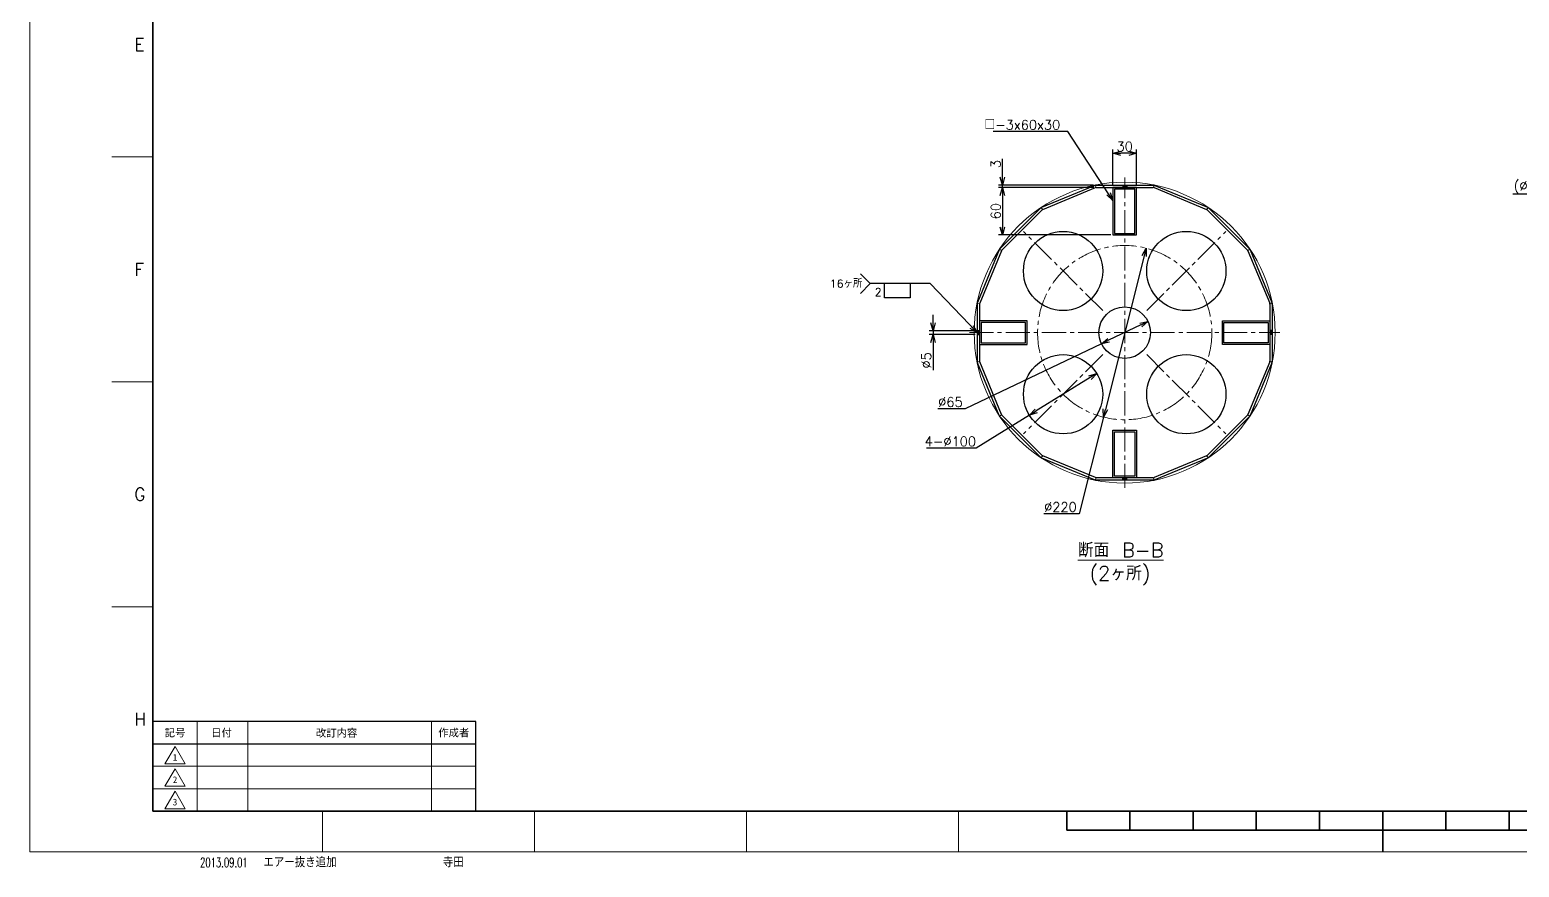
# Model space of a CAD drawing. Header units: millimetres. Extents: x 0 to 3313, y -19 to 2332.
# Drawn here: x 0 to 1881, y -19 to 1038 of the extents above; entities that cross this region are included whole.
import ezdxf
from ezdxf import colors
from ezdxf.entities.mleader import LeaderData, LeaderLine
from ezdxf.enums import TextEntityAlignment as Align
from ezdxf.math import Vec2, Vec3

# ---------------------------------------------------------------- set-up
doc = ezdxf.new("R2010")
doc.units = ezdxf.units.MM
doc.header["$LTSCALE"] = 1.6
doc.header["$PDMODE"] = 99
doc.header["$PDSIZE"] = 1
doc.linetypes.add('CENTER2', pattern=[28.575, 19.05, -3.175, 3.175, -3.175])
for name, color, linetype, lineweight in [('05_CENTER', 4, 'CENTER2', 13), ('08_DIM', 3, 'Continuous', 13), ('90_FRAME', 5, 'Continuous', 35)]:
    doc.layers.add(name, color=color, linetype=linetype, lineweight=lineweight)
doc.layers.add('10_DRAFT', color=8, linetype='Continuous', lineweight=0, plot=False)
doc.layers.add('91_BLANK', color=5, linetype='Continuous', lineweight=0, plot=False)
doc.styles.add('KSS_TXT', font='txt.shx', dxfattribs={"bigfont": 'extfont2.shx'})
doc.styles.add('MS_G', font='MS Gothic.ttf')
doc.styles.get("Standard").update_dxf_attribs({"font": 'txt.shx', "bigfont": 'extfont2.shx'})
doc.styles.add('表題用', font='MS PGothic.ttf')
doc.dimstyles.new('KSS_DIM', dxfattribs={"dimscale": 4, "dimtxt": 3, "dimasz": 2.5, "dimexe": 1.25, "dimexo": 0.625, "dimtad": 1, "dimdsep": 46, "dimtxsty": 'KSS_TXT', "dimblk": 'OPEN30', "dimcen": 0, "dimazin": 2, "dimtfac": 0.75, "dimtmove": 0, "dimatfit": 3, "dimldrblk": 'OPEN30', "dimfxl": 1.25, "dimtolj": 1, "dimarcsym": 0})
doc.dimstyles.new('KSS_DIM$3', dxfattribs={"dimscale": 4, "dimtxt": 3, "dimasz": 2.5, "dimexe": 1.25, "dimexo": 0.625, "dimtad": 1, "dimtih": 1, "dimtoh": 1, "dimdsep": 46, "dimtxsty": 'KSS_TXT', "dimblk": 'OPEN30', "dimcen": 0, "dimazin": 2, "dimtfac": 0.75, "dimtofl": 0, "dimtmove": 0, "dimatfit": 3, "dimldrblk": 'OPEN30', "dimfxl": 1.25, "dimtolj": 1, "dimarcsym": 0})

# ---------------------------------------------------------------- blocks, each defined once
blk = doc.blocks.new('AM_BALLOON1')
at = {"transparency": 16777216}
blk.add_circle((0, 0), 5, dxfattribs=at)
blk.add_attdef('B_NUMBER', text='', height=3, dxfattribs=at).set_placement((0, 0), align=Align.MIDDLE_CENTER)
blk = doc.blocks.new('_OPEN')
at = {"color": 0, "linetype": 'ByBlock'}
for p, q in [((-1, 0.17), (0, 0)), ((0, 0), (-1, -0.17)), ((0, 0), (-1, 0))]:
    blk.add_line(p, q, dxfattribs=at)
blk = doc.blocks.new('_Open30')
at = {"color": 0, "linetype": 'ByBlock', "lineweight": -2}
for p, q in [((-1, 0.27), (0, 0)), ((0, 0), (-1, -0.27)), ((0, 0), (-1, 0))]:
    blk.add_line(p, q, dxfattribs=at)
blk = doc.blocks.new('*D147')
at = {"layer": '08_DIM', "color": 0, "lineweight": -2, "transparency": 16777216}
for p, q in [((1338.7, 599.1), (1270.7, 557)), ((1262.2, 551.7), (1194.8, 510)), ((1194.8, 510), (1132.3, 510))]:
    blk.add_line(p, q, dxfattribs=at)
at = {"layer": 'Defpoints', "color": 0, "transparency": 16777216}
for p in [(1347.2, 604.4), (1262.2, 551.7)]:
    blk.add_point(p, dxfattribs=at)
at = {"layer": '08_DIM', "color": 0, "lineweight": -2, "transparency": 16777216, "xscale": 10, "yscale": 10, "zscale": 10}
for p, rotation in [((1347.2, 604.4), 31.77110340526625), ((1262.2, 551.7), 211.7711034052662)]:
    blk.add_blockref('_Open30', p, dxfattribs=dict(at, rotation=rotation))
at = {"layer": '08_DIM', "color": 0, "transparency": 16777216, "insert": (1162.3, 518.5), "char_height": 12, "attachment_point": 5, "style": 'KSS_TXT'}
blk.add_mtext('\\A1;4-%%C100', dxfattribs=at)
blk = doc.blocks.new('A$C478F6F38_1_1')
at = {"color": 0}
for points in [[(15, 0), (-15, 0), (-15, -60), (15, -60)], [(13, -2), (-13, -2), (-13, -58), (13, -58)]]:
    blk.add_lwpolyline(points, close=True, dxfattribs=at)
blk = doc.blocks.new('*D148')
at = {"layer": '08_DIM', "color": 0, "lineweight": -2, "transparency": 16777216}
for p, q in [((1406.9, 752.8), (1358, 558.9)), ((1355.6, 549.2), (1324.8, 427.2)), ((1324.8, 427.2), (1280.3, 427.2))]:
    blk.add_line(p, q, dxfattribs=at)
at = {"layer": 'Defpoints', "color": 0, "transparency": 16777216}
for p in [(1409.4, 762.5), (1355.6, 549.2)]:
    blk.add_point(p, dxfattribs=at)
at = {"layer": '08_DIM', "color": 0, "lineweight": -2, "transparency": 16777216, "xscale": 10, "yscale": 10, "zscale": 10}
for p, rotation in [((1409.4, 762.5), 75.84600779449042), ((1355.6, 549.2), 255.8460077944904)]:
    blk.add_blockref('_Open30', p, dxfattribs=dict(at, rotation=rotation))
at = {"layer": '08_DIM', "color": 0, "transparency": 16777216, "insert": (1301.3, 435.7), "char_height": 12, "attachment_point": 5, "style": 'KSS_TXT'}
blk.add_mtext('\\A1;%%C220', dxfattribs=at)
blk = doc.blocks.new('*D149')
at = {"layer": '08_DIM', "color": 0, "lineweight": -2, "transparency": 16777216}
for p, q in [((1228.1, 852.2), (1228.1, 875.2)), ((1342.9, 842.2), (1223.1, 842.2)), ((1343.5, 839.2), (1223.1, 839.2)), ((1228.1, 839.2), (1228.1, 842.2)), ((1228.1, 829.2), (1228.1, 819.2))]:
    blk.add_line(p, q, dxfattribs=at)
at = {"layer": 'Defpoints', "color": 0, "transparency": 16777216}
for p in [(1228.1, 842.2), (1345.4, 842.2), (1346, 839.2)]:
    blk.add_point(p, dxfattribs=at)
at = {"layer": '08_DIM', "color": 0, "lineweight": -2, "transparency": 16777216, "xscale": 10, "yscale": 10, "zscale": 10}
for p, rotation in [((1228.1, 842.2), 270), ((1228.1, 839.2), 90)]:
    blk.add_blockref('_Open30', p, dxfattribs=dict(at, rotation=rotation))
at = {"layer": '08_DIM', "color": 0, "transparency": 16777216, "insert": (1219.6, 868.7), "char_height": 12, "attachment_point": 5, "rotation": 90, "style": 'KSS_TXT'}
blk.add_mtext('\\A1;3', dxfattribs=at)
blk = doc.blocks.new('*D150')
at = {"layer": '08_DIM', "color": 0, "lineweight": -2, "transparency": 16777216}
for p, q in [((1343.5, 839.2), (1223.1, 839.2)), ((1228.1, 829.2), (1228.1, 789.2)), ((1365, 779.2), (1223.1, 779.2))]:
    blk.add_line(p, q, dxfattribs=at)
at = {"layer": 'Defpoints', "color": 0, "transparency": 16777216}
for p in [(1346, 839.2), (1228.1, 779.2), (1367.5, 779.2)]:
    blk.add_point(p, dxfattribs=at)
at = {"layer": '08_DIM', "color": 0, "lineweight": -2, "transparency": 16777216, "xscale": 10, "yscale": 10, "zscale": 10}
for p, rotation in [((1228.1, 839.2), 90), ((1228.1, 779.2), 270)]:
    blk.add_blockref('_Open30', p, dxfattribs=dict(at, rotation=rotation))
at = {"layer": '08_DIM', "color": 0, "transparency": 16777216, "insert": (1219.6, 809.2), "char_height": 12, "attachment_point": 5, "rotation": 90, "style": 'KSS_TXT'}
blk.add_mtext('\\A1;60', dxfattribs=at)
blk = doc.blocks.new('*D151')
at = {"layer": '08_DIM', "color": 0, "lineweight": -2, "transparency": 16777216}
for p, q in [((1367.5, 841.7), (1367.5, 887.3)), ((1397.5, 841.7), (1397.5, 887.3)), ((1387.5, 882.3), (1377.5, 882.3))]:
    blk.add_line(p, q, dxfattribs=at)
at = {"layer": 'Defpoints', "color": 0, "transparency": 16777216}
for p in [(1367.5, 882.3), (1367.5, 839.2), (1397.5, 839.2)]:
    blk.add_point(p, dxfattribs=at)
at = {"layer": '08_DIM', "color": 0, "lineweight": -2, "transparency": 16777216, "xscale": 10, "yscale": 10, "zscale": 10, "rotation": 180}
blk.add_blockref('_Open30', (1367.5, 882.3), dxfattribs=at)
at = {"layer": '08_DIM', "color": 0, "lineweight": -2, "transparency": 16777216, "xscale": 10, "yscale": 10, "zscale": 10}
blk.add_blockref('_Open30', (1397.5, 882.3), dxfattribs=at)
at = {"layer": '08_DIM', "color": 0, "transparency": 16777216, "insert": (1382.5, 890.8), "char_height": 12, "attachment_point": 5, "style": 'KSS_TXT'}
blk.add_mtext('\\A1;30', dxfattribs=at)
blk = doc.blocks.new('*D152')
at = {"layer": '08_DIM', "color": 0, "lineweight": -2, "transparency": 16777216}
for p, q in [((1932.9, 830.8), (1872.4, 830.8)), ((1974.1, 789.8), (1932.9, 830.8)), ((2236.4, 528.9), (1981.2, 782.8))]:
    blk.add_line(p, q, dxfattribs=at)
at = {"layer": 'Defpoints', "color": 0, "transparency": 16777216}
for p in [(1974.1, 789.8), (2243.5, 521.9)]:
    blk.add_point(p, dxfattribs=at)
at = {"layer": '08_DIM', "color": 0, "lineweight": -2, "transparency": 16777216, "xscale": 10, "yscale": 10, "zscale": 10}
for p, rotation in [((1974.1, 789.8), 135.1559652999637), ((2243.5, 521.9), 315.1559652999637)]:
    blk.add_blockref('_Open30', p, dxfattribs=dict(at, rotation=rotation))
at = {"layer": '08_DIM', "color": 0, "transparency": 16777216, "insert": (1901.4, 839.3), "char_height": 12, "attachment_point": 5, "style": 'KSS_TXT'}
blk.add_mtext('\\A1;(%%C380)', dxfattribs=at)
blk = doc.blocks.new('*D153')
at = {"layer": '08_DIM', "color": 0, "lineweight": -2, "transparency": 16777216}
for p, q in [((1140.5, 668.3), (1140.5, 678.3)), ((1193.6, 658.3), (1135.5, 658.3)), ((1140.5, 658.3), (1140.5, 653.3)), ((1193.6, 653.3), (1135.5, 653.3)), ((1140.5, 643.3), (1140.5, 608.3))]:
    blk.add_line(p, q, dxfattribs=at)
at = {"layer": 'Defpoints', "color": 0, "transparency": 16777216}
for p in [(1196.1, 658.3), (1140.5, 653.3), (1196.1, 653.3)]:
    blk.add_point(p, dxfattribs=at)
at = {"layer": '08_DIM', "color": 0, "lineweight": -2, "transparency": 16777216, "xscale": 10, "yscale": 10, "zscale": 10}
for p, rotation in [((1140.5, 658.3), 270), ((1140.5, 653.3), 90)]:
    blk.add_blockref('_Open30', p, dxfattribs=dict(at, rotation=rotation))
at = {"layer": '08_DIM', "color": 0, "transparency": 16777216, "insert": (1132, 620.8), "char_height": 12, "attachment_point": 5, "rotation": 90, "style": 'KSS_TXT'}
blk.add_mtext('\\A1;%%C5', dxfattribs=at)
blk = doc.blocks.new('*D182')
at = {"layer": '08_DIM', "color": 0, "lineweight": -2, "transparency": 16777216}
for p, q in [((1402.8, 665.5), (1362.1, 646.2)), ((1353.1, 641.9), (1180.9, 559.7)), ((1180.9, 559.7), (1146.4, 559.7))]:
    blk.add_line(p, q, dxfattribs=at)
at = {"layer": 'Defpoints', "color": 0, "transparency": 16777216}
for p in [(1411.8, 669.8), (1353.1, 641.9)]:
    blk.add_point(p, dxfattribs=at)
at = {"layer": '08_DIM', "color": 0, "lineweight": -2, "transparency": 16777216, "xscale": 10, "yscale": 10, "zscale": 10}
for p, rotation in [((1411.8, 669.8), 25.51146174625977), ((1353.1, 641.9), 205.5114617462598)]:
    blk.add_blockref('_Open30', p, dxfattribs=dict(at, rotation=rotation))
at = {"layer": '08_DIM', "color": 0, "transparency": 16777216, "insert": (1162.4, 568.2), "char_height": 12, "attachment_point": 5, "style": 'KSS_TXT'}
blk.add_mtext('\\A1;%%C65', dxfattribs=at)

msp = doc.modelspace()

# ---------------------------------------------------------------- hatches: boundary and pattern name
h = msp.add_hatch(color=3)
h.dxf.hatch_style = 1
h.paths.add_polyline_path([(1384.953, 839.199), (1384.953, 841.412, -0.11176047), (1382.453, 840.846), (1382.453, 839.199)])
h.paths.add_polyline_path([(1382.453, 839.199), (1382.453, 840.846, -0.11176198), (1379.953, 841.412), (1379.953, 839.199)])
h = msp.add_hatch(color=3)
h.dxf.hatch_style = 1
h.paths.add_polyline_path([(1199.104, 658.349), (1196.891, 658.349, -0.11176047), (1197.457, 655.849), (1199.104, 655.849)])
h.paths.add_polyline_path([(1199.104, 655.849), (1197.457, 655.849, -0.11176198), (1196.891, 653.349), (1199.104, 653.349)])
h = msp.add_hatch(color=3)
h.dxf.hatch_style = 1
h.paths.add_polyline_path([(1565.802, 653.349), (1568.016, 653.349, -0.11176047), (1567.45, 655.849), (1565.802, 655.849)])
h.paths.add_polyline_path([(1565.802, 655.849), (1567.45, 655.849, -0.11176198), (1568.016, 658.349), (1565.802, 658.349)])
h = msp.add_hatch(color=3)
h.dxf.hatch_style = 1
h.paths.add_polyline_path([(1379.953, 472.5), (1379.953, 470.287, -0.11176047), (1382.453, 470.853), (1382.453, 472.5)])
h.paths.add_polyline_path([(1382.453, 472.5), (1382.453, 470.853, -0.11176198), (1384.953, 470.287), (1384.953, 472.5)])

# ---------------------------------------------------------------- linework, layer by layer
at = {"color": 0}
for p, q in [((1277.997, 814.285), (1344.283, 841.742)), ((1279.146, 811.514), (1345.431, 838.97)), ((1346.58, 842.199), (1418.327, 842.199)), ((1346.58, 839.199), (1418.327, 839.199)), ((1419.475, 838.97), (1485.761, 811.514)), ((1420.623, 841.742), (1486.909, 814.285)), ((1225.318, 762.252), (1276.051, 812.985)), ((1227.439, 760.13), (1278.172, 810.863)), ((1486.734, 810.863), (1537.467, 760.13)), ((1488.855, 812.985), (1539.589, 762.252)), ((1224.017, 760.305), (1196.561, 694.019)), ((1226.789, 759.157), (1199.332, 692.871)), ((1538.118, 759.157), (1565.574, 692.871)), ((1540.889, 760.305), (1568.346, 694.019)), ((1196.104, 691.723), (1196.104, 619.976)), ((1199.104, 691.723), (1199.104, 619.976)), ((1565.802, 691.723), (1565.802, 619.976)), ((1568.802, 691.723), (1568.802, 619.976)), ((1224.017, 551.394), (1196.561, 617.68)), ((1226.789, 552.542), (1199.332, 618.828)), ((1565.574, 618.828), (1538.118, 552.542)), ((1568.346, 617.68), (1540.889, 551.394)), ((1276.051, 498.714), (1225.318, 549.447)), ((1278.172, 500.835), (1227.439, 551.568)), ((1537.467, 551.568), (1486.734, 500.835)), ((1539.589, 549.447), (1488.855, 498.714)), ((1344.283, 469.957), (1277.997, 497.413)), ((1345.431, 472.729), (1279.146, 500.185)), ((1485.761, 500.185), (1419.475, 472.729)), ((1486.909, 497.413), (1420.623, 469.957)), ((1418.327, 472.5), (1346.58, 472.5)), ((1418.327, 469.5), (1346.58, 469.5))]:
    msp.add_line(p, q, dxfattribs=at)
for p, q in [((1379.953, 842.199), (1379.953, 839.199)), ((1384.953, 842.199), (1384.953, 839.199)), ((1196.104, 658.349), (1199.104, 658.349)), ((1568.802, 658.349), (1565.802, 658.349)), ((1196.104, 653.349), (1199.104, 653.349)), ((1568.802, 653.349), (1565.802, 653.349)), ((1379.953, 469.5), (1379.953, 472.5)), ((1384.953, 469.5), (1384.953, 472.5))]:
    msp.add_line(p, q)
at = {"color": 3}
for p, q in [((1048.671, 730.278), (1061.171, 717.778)), ((1061.171, 717.778), (1048.671, 705.278)), ((1136.693, 717.778), (1061.171, 717.778)), ((1079.208, 699.602), (1079.208, 717.778)), ((1111.775, 717.778), (1111.775, 699.602)), ((1111.775, 699.602), (1079.208, 699.602))]:
    msp.add_line(p, q, dxfattribs=at)
at = {"color": 0}
for centre, radius in [((1304.671, 733.631), 50), ((1460.235, 733.631), 50), ((1382.453, 655.849), 32.5), ((1304.671, 578.068), 50), ((1460.235, 578.068), 50)]:
    msp.add_circle(centre, radius, dxfattribs=at)
for centre, radius, start, end in [((1346.58, 836.199), 6, 90, 112.5), ((1346.58, 836.199), 3, 90, 112.5), ((1418.327, 836.199), 6, 67.5, 90), ((1418.327, 836.199), 3, 67.5, 90), ((1280.294, 808.742), 6, 112.5, 135), ((1280.294, 808.742), 3, 112.5, 135), ((1484.613, 808.742), 3, 45, 67.5), ((1484.613, 808.742), 6, 45, 67.5), ((1229.561, 758.009), 6, 135, 157.5), ((1229.561, 758.009), 3, 135, 157.5), ((1535.346, 758.009), 3, 22.5, 45), ((1535.346, 758.009), 6, 22.5, 45), ((1202.104, 691.723), 6, 157.5, 180), ((1202.104, 691.723), 3, 157.5, 180), ((1562.802, 691.723), 3, 0, 22.5), ((1562.802, 691.723), 6, 0, 22.5), ((1202.104, 619.976), 6, 180, 202.5), ((1202.104, 619.976), 3, 180, 202.5), ((1562.802, 619.976), 3, 337.5, 0), ((1562.802, 619.976), 6, 337.5, 0), ((1229.561, 553.69), 6, 202.5, 225), ((1229.561, 553.69), 3, 202.5, 225), ((1535.346, 553.69), 3, 315, 337.5), ((1535.346, 553.69), 6, 315, 337.5), ((1280.294, 502.957), 6, 225, 247.5), ((1280.294, 502.957), 3, 225, 247.5), ((1484.613, 502.957), 3, 292.5, 315), ((1484.613, 502.957), 6, 292.5, 315), ((1346.58, 475.5), 3, 247.5, 270), ((1418.327, 475.5), 3, 270, 292.5), ((1346.58, 475.5), 6, 247.5, 270), ((1418.327, 475.5), 6, 270, 292.5)]:
    msp.add_arc(centre, radius, start, end, dxfattribs=at)
at = {"color": 3}
for centre, start, end in [((1382.453, 846.651), 244.492066, 295.507934), ((1191.651, 655.849), 334.492066, 25.507934), ((1573.255, 655.849), 154.492066, 205.507934), ((1382.453, 465.048), 64.492066, 115.507934)]:
    msp.add_arc(centre, 5.805, start, end, dxfattribs=at)
at = {"layer": '05_CENTER'}
for p, q in [((1382.453, 459.856), (1382.453, 851.843)), ((1354.7, 683.602), (1254.643, 783.66)), ((1410.206, 683.602), (1510.264, 783.66)), ((1186.46, 655.849), (1578.446, 655.849)), ((1354.7, 628.097), (1254.643, 528.039)), ((1410.206, 628.097), (1510.264, 528.039))]:
    msp.add_line(p, q, dxfattribs=at)
msp.add_circle((1382.453, 655.849), 110, dxfattribs=at)
at = {"layer": '10_DRAFT'}
for p, q in [((1344.283, 841.742), (1345.386, 842.199)), ((1345.386, 842.199), (1346.58, 842.199)), ((1345.386, 842.199), (1345.983, 839.199)), ((1345.983, 839.199), (1345.431, 838.97)), ((1346.58, 839.199), (1345.983, 839.199)), ((1418.327, 842.199), (1419.52, 842.199)), ((1418.924, 839.199), (1418.327, 839.199)), ((1419.52, 842.199), (1418.924, 839.199)), ((1419.475, 838.97), (1418.924, 839.199)), ((1419.52, 842.199), (1420.623, 841.742)), ((1276.051, 812.985), (1276.895, 813.829)), ((1276.895, 813.829), (1277.997, 814.285)), ((1276.895, 813.829), (1278.594, 811.285)), ((1278.594, 811.285), (1278.172, 810.863)), ((1279.146, 811.514), (1278.594, 811.285)), ((1486.312, 811.285), (1485.761, 811.514)), ((1488.012, 813.829), (1486.312, 811.285)), ((1486.734, 810.863), (1486.312, 811.285)), ((1486.909, 814.285), (1488.012, 813.829)), ((1488.012, 813.829), (1488.855, 812.985)), ((1224.474, 761.408), (1224.017, 760.305)), ((1225.318, 762.252), (1224.474, 761.408)), ((1224.474, 761.408), (1227.017, 759.708)), ((1226.789, 759.157), (1227.017, 759.708)), ((1227.017, 759.708), (1227.439, 760.13)), ((1537.889, 759.708), (1537.467, 760.13)), ((1540.432, 761.408), (1537.889, 759.708)), ((1538.118, 759.157), (1537.889, 759.708)), ((1539.589, 762.252), (1540.432, 761.408)), ((1540.432, 761.408), (1540.889, 760.305)), ((1196.561, 694.019), (1196.104, 692.917)), ((1196.104, 692.917), (1196.104, 691.723)), ((1196.104, 692.917), (1199.104, 692.32)), ((1199.104, 692.32), (1199.332, 692.871)), ((1199.104, 691.723), (1199.104, 692.32)), ((1565.802, 692.32), (1565.574, 692.871)), ((1568.802, 692.917), (1565.802, 692.32)), ((1565.802, 691.723), (1565.802, 692.32)), ((1568.346, 694.019), (1568.802, 692.917)), ((1568.802, 692.917), (1568.802, 691.723)), ((1196.104, 619.976), (1196.104, 618.782)), ((1196.104, 618.782), (1199.104, 619.379)), ((1196.104, 618.782), (1196.561, 617.68)), ((1199.104, 619.379), (1199.104, 619.976)), ((1199.332, 618.828), (1199.104, 619.379)), ((1565.574, 618.828), (1565.802, 619.379)), ((1565.802, 619.379), (1565.802, 619.976)), ((1568.802, 618.782), (1565.802, 619.379)), ((1568.802, 618.782), (1568.346, 617.68)), ((1568.802, 619.976), (1568.802, 618.782)), ((1224.474, 550.291), (1224.017, 551.394)), ((1224.474, 550.291), (1227.017, 551.99)), ((1225.318, 549.447), (1224.474, 550.291)), ((1226.789, 552.542), (1227.017, 551.99)), ((1227.017, 551.99), (1227.439, 551.568)), ((1537.467, 551.568), (1537.889, 551.99)), ((1537.889, 551.99), (1538.118, 552.542)), ((1540.432, 550.291), (1537.889, 551.99)), ((1540.432, 550.291), (1539.589, 549.447)), ((1540.889, 551.394), (1540.432, 550.291)), ((1276.895, 497.87), (1276.051, 498.714)), ((1276.895, 497.87), (1278.594, 500.413)), ((1277.997, 497.413), (1276.895, 497.87)), ((1278.172, 500.835), (1278.594, 500.413)), ((1278.594, 500.413), (1279.146, 500.185)), ((1485.761, 500.185), (1486.312, 500.413)), ((1486.312, 500.413), (1486.734, 500.835)), ((1488.012, 497.87), (1486.312, 500.413)), ((1488.012, 497.87), (1486.909, 497.413)), ((1488.855, 498.714), (1488.012, 497.87)), ((1345.386, 469.5), (1345.983, 472.5)), ((1345.431, 472.729), (1345.983, 472.5)), ((1345.983, 472.5), (1346.58, 472.5)), ((1418.327, 472.5), (1418.924, 472.5)), ((1418.924, 472.5), (1419.475, 472.729)), ((1419.52, 469.5), (1418.924, 472.5)), ((1345.386, 469.5), (1344.283, 469.957)), ((1346.58, 469.5), (1345.386, 469.5)), ((1419.52, 469.5), (1418.327, 469.5)), ((1420.623, 469.957), (1419.52, 469.5))]:
    msp.add_line(p, q, dxfattribs=at)
msp.add_circle((1382.453, 655.849), 190, dxfattribs=at)
at = {"layer": '90_FRAME', "color": 4, "lineweight": 13}
for p, q in [((155.384, 877.735), (103.536, 877.735)), ((155.384, 593.746), (103.536, 593.746)), ((155.384, 309.757), (103.536, 309.757)), ((369.502, 0), (369.502, 51.616)), ((637.235, 0), (637.235, 51.616)), ((904.969, 0), (904.969, 51.616)), ((1172.702, 0), (1172.702, 51.616))]:
    msp.add_line(p, q, dxfattribs=at)
at = {"layer": '90_FRAME', "color": 0, "lineweight": 13}
for p, q in [((211.384, 51.616), (211.384, 164.759)), ((275.384, 51.616), (275.384, 164.759)), ((507.384, 51.616), (507.384, 164.759)), ((155.384, 108.187), (563.384, 108.187)), ((155.384, 79.902), (563.384, 79.902))]:
    msp.add_line(p, q, dxfattribs=at)
at = {"layer": '90_FRAME', "color": 0, "lineweight": 25}
msp.add_line((155.384, 136.473), (563.384, 136.473), dxfattribs=at)
at = {"layer": '90_FRAME'}
for p, q in [((1309.341, 27.686), (1309.341, 51.616)), ((1389.107, 27.686), (1389.107, 51.616)), ((1468.873, 27.686), (1468.873, 51.616)), ((1548.638, 27.686), (1548.638, 51.616)), ((1628.404, 27.686), (1628.404, 51.616)), ((1708.17, 0), (1708.17, 51.616)), ((1787.935, 27.686), (1787.935, 51.616)), ((1867.701, 27.686), (1867.701, 51.616)), ((1309.341, 27.686), (2106.998, 27.686))]:
    msp.add_line(p, q, dxfattribs=at)
msp.add_lwpolyline([(155.384, 51.616), (3260.956, 51.616), (3260.956, 2271.831), (155.384, 2271.831)], close=True, dxfattribs=at)
at = {"layer": '90_FRAME', "color": 0, "lineweight": 25}
msp.add_lwpolyline([(155.384, 51.616), (563.384, 51.616), (563.384, 164.759), (155.384, 164.759)], close=True, dxfattribs=at)
at = {"layer": '90_FRAME', "color": 0, "lineweight": 13}
for points in [[(170.655, 111.192), (183.384, 133.238), (196.112, 111.192), (170.655, 111.192)], [(170.655, 82.906), (183.384, 104.952), (196.112, 82.906), (170.655, 82.906)], [(170.655, 54.62), (183.384, 76.667), (196.112, 54.62), (170.655, 54.62)]]:
    msp.add_lwpolyline(points, dxfattribs=at)
at = {"layer": '91_BLANK'}
msp.add_lwpolyline([(0, 0), (3312.803, 0), (3312.803, 2331.679), (0, 2331.679)], close=True, dxfattribs=at)

# ---------------------------------------------------------------- block references
msp.add_blockref('A$C478F6F38_1_1', (1382.453, 839.199))
at = {"rotation": 90}
msp.add_blockref('A$C478F6F38_1_1', (1199.104, 655.849), dxfattribs=at)
at = {"xscale": -1}
for p, rotation in [((1565.802, 655.849), 270), ((1382.453, 472.5), 180)]:
    msp.add_blockref('A$C478F6F38_1_1', p, dxfattribs=dict(at, rotation=rotation))

# ---------------------------------------------------------------- texts
at = {"layer": '08_DIM', "style": 'KSS_TXT'}
for s, height, p in [('16ヶ所', 10, (1010.2, 712.691)), ('2', 10, (1066.924, 702.104)), ('%%u断面 B-B', 18, (1323.368, 372.313)), ('(2ヶ所)', 18, (1338.144, 342.921))]:
    msp.add_text(s, height=height, dxfattribs=at).set_placement(p)
at = {"layer": '90_FRAME', "color": 0, "lineweight": 13, "style": 'KSS_TXT'}
for s, p in [('E', (131.829, 1019.729)), ('F', (131.829, 735.74)), ('G', (131.829, 451.752)), ('H', (131.829, 167.763))]:
    msp.add_text(s, height=16, dxfattribs=at).set_placement(p, align=Align.MIDDLE_LEFT)
at = {"layer": '90_FRAME', "color": 0, "style": '表題用'}
for s, p in [('記号', (183.384, 150.616)), ('日付', (242.01, 150.616)), ('作成者', (535.384, 150.616))]:
    msp.add_text(s, height=9.6, dxfattribs=at).set_placement(p, align=Align.MIDDLE_CENTER)
msp.add_text('改訂内容', height=9.6, dxfattribs=at).set_placement((387.384, 150.616), align=Align.MIDDLE)
at = {"layer": '90_FRAME', "color": 0, "lineweight": 13, "style": 'MS_G'}
for s, p in [('1', (183.384, 119.502)), ('2', (183.384, 91.216)), ('3', (183.384, 62.93))]:
    msp.add_text(s, height=8.486, dxfattribs=at).set_placement(p, align=Align.MIDDLE)
at = {"layer": '90_FRAME', "color": 3, "lineweight": 13, "width": 0.65}
msp.add_text('2013.09.01', height=12, dxfattribs=at).set_placement((214.968, -19.199))
at = {"layer": '90_FRAME', "color": 3, "lineweight": 13}
for s, p in [('エアー抜き追加', (294.935, -19.199)), ('寺田', (521.481, -19.199))]:
    msp.add_text(s, height=12, dxfattribs=at).set_placement(p)

# ---------------------------------------------------------------- dimensions: what is measured, and where the dimension line sits
at = {"layer": '08_DIM'}
for base, p1, p2, angle, picture, middle in [((1367.453, 882.283), (1397.453, 839.199), (1367.453, 839.199), 180, '*D151', (1382.453, 890.783)), ((1228.107, 842.199), (1345.983, 839.199), (1345.386, 842.199), 90, '*D149', (1219.607, 868.699)), ((1228.107, 779.199), (1345.983, 839.199), (1367.453, 779.199), 90, '*D150', (1219.607, 809.199))]:
    dim = msp.add_linear_dim(base=base, p1=p1, p2=p2, angle=angle, dimstyle='KSS_DIM', override={"dimarcsym": 1}, dxfattribs=at)
    dim.commit()
    dim.dimension.update_dxf_attribs({"geometry": picture, "text_midpoint": middle})
for p1, p2, override, picture, middle in [((2243.521, 521.865), (1974.09, 789.834), {"dimpost": '(%%C<>)', "dimtix": 1, "dimatfit": 2, "dimarcsym": 1}, '*D152', (1901.425, 830.775)), ((1409.351, 762.51), (1355.555, 549.189), {"dimpost": '%%C<>', "dimtix": 1, "dimatfit": 2, "dimarcsym": 1}, '*D148', (1301.292, 427.201)), ((1411.784, 669.847), (1353.122, 641.852), {"dimpost": '%%C<>', "dimtix": 1, "dimatfit": 2, "dimarcsym": 1}, '*D182', (1162.386, 559.657))]:
    dim = msp.add_diameter_dim_2p(p1=p1, p2=p2, dimstyle='KSS_DIM$3', override=override, dxfattribs=at)
    dim.commit()
    dim.dimension.update_dxf_attribs({"geometry": picture, "text_midpoint": middle, "dimtype": 163})
dim = msp.add_linear_dim(base=(1140.479, 653.349), p1=(1196.104, 658.349), p2=(1196.104, 653.349), angle=270, text='%%C<>', dimstyle='KSS_DIM', dxfattribs=at)
dim.commit()
dim.dimension.update_dxf_attribs({"geometry": '*D153', "text_midpoint": (1131.979, 620.849)})
dim = msp.add_diameter_dim_2p(p1=(1347.179, 604.394), p2=(1262.164, 551.741), text='4-<>', dimstyle='KSS_DIM$3', override={"dimpost": '%%C<>', "dimtix": 1, "dimatfit": 2, "dimarcsym": 1}, dxfattribs=at)
dim.commit()
dim.dimension.update_dxf_attribs({"geometry": '*D147', "text_midpoint": (1162.255, 509.993), "dimtype": 163})

# ---------------------------------------------------------------- leaders
msp.add_leader([(1196.104, 655.849), (1136.693, 717.778)], dimstyle='KSS_DIM', override={"dimarcsym": 1}, dxfattribs=at)
ml = msp.add_multileader_block('Standard', dxfattribs=at)
ml.set_content('AM_BALLOON1', color=256, scale=6.25)
ml.set_attribute('B_NUMBER', '10', width=0)
ml.set_leader_properties(color=256, linetype='ByLayer', lineweight=-1)
ml.set_arrow_properties(name='OPEN')
ml.build(insert=Vec2(0, 0))
ml.multileader.update_dxf_attribs({"leader_type": 0, "has_dogleg": 0, "text_right_attachment_type": 6, "dogleg_length": 0, "arrow_head_size": 12.5, "scale": 2.5, "block_connection_type": 1})
ctx = ml.context
ctx.base_point, ctx.scale, ctx.char_height, ctx.arrow_head_size, ctx.landing_gap_size, ctx.plane_origin = Vec3(392.957, 1987.272), 2.5, 25, 12.5, 12.5, Vec3(392.957, 1987.272)
ctx.right_attachment, ctx.attachment_type = 6, 1
notes = []
notes.append((ctx, [(0, (0, 0, 0), (0, 0), (1, 0), 1, [])]))
ctx.block.insert = Vec3(392.957, 1987.272)
ml = msp.add_multileader_mtext('Standard', dxfattribs=at)
ml.set_content('□-3x60x30', color=256)
ml.set_leader_properties()
ml.set_arrow_properties(name='OPEN30')
ml.build(insert=Vec2(0, 0))
ml.multileader.update_dxf_attribs({"text_left_attachment_type": 6, "text_right_attachment_type": 6, "dogleg_length": 0.36, "arrow_head_size": 10, "scale": 4})
ctx = ml.context
ctx.base_point, ctx.scale, ctx.char_height, ctx.arrow_head_size, ctx.landing_gap_size, ctx.plane_origin = Vec3(1192.278, 909.863), 4, 12, 10, 8, Vec3(1367.453, 822.848)
ctx.left_attachment, ctx.right_attachment, ctx.text_align_type = 6, 6, 2
notes.append((ctx, [(0, (1, 1, 0), (1310.518, 909.863), (-1, 0), 1.44, [(0, [(1367.453, 822.848)], 0, [])])]))
ctx.mtext.insert, ctx.mtext.alignment, ctx.mtext.flow_direction = Vec3(1301.078, 924.263), 3, 5
for ctx, leaders in notes:
    for number, flags, end, landing, length, lines in leaders:
        leader = LeaderData()
        leader.index, (leader.has_last_leader_line, leader.has_dogleg_vector, leader.attachment_direction) = number, flags
        leader.last_leader_point, leader.dogleg_vector, leader.dogleg_length = Vec3(end), Vec3(landing), length
        for number, points, colour, breaks in lines:
            line = LeaderLine()
            line.index, line.vertices, line.color, line.breaks = number, Vec3.list(points), colors.encode_raw_color(colour), breaks
            leader.lines.append(line)
        ctx.leaders.append(leader)

doc.saveas('drawing.dxf')
